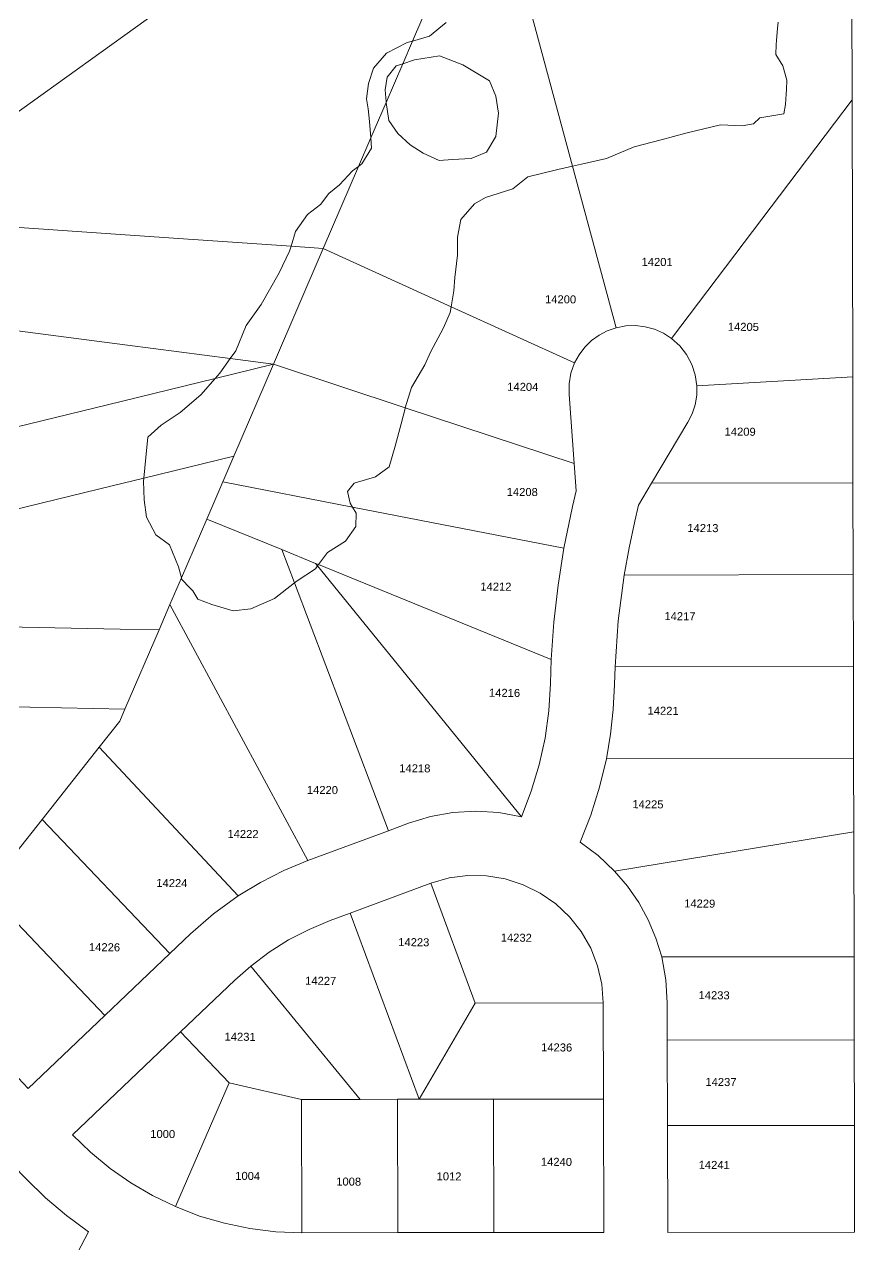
# Model space of a CAD drawing. Header units: feet. Extents: x 2808417 to 2820762, y 948624 to 970780.
# Drawn here: x 2816556 to 2817333, y 964439 to 965582 of the extents above; entities that cross this region are included whole.
import ezdxf
from ezdxf.enums import TextEntityAlignment as Align

# ---------------------------------------------------------------- set-up
doc = ezdxf.new("R2010")
doc.units = ezdxf.units.FT
doc.header["$LTSCALE"] = 0.015
doc.header["$MEASUREMENT"] = 0
doc.layers.add('Dakota County Addresses', color=7, linetype='Continuous')
doc.layers.add('Dakota County Parcels', color=7, linetype='Continuous')
doc.styles.add('Dimensions 100', font='arial.ttf')

# ---------------------------------------------------------------- blocks, each defined once
blk = doc.blocks.new('ACMAP_ANN_TEMPLATE_Dakota County Addresses')
at = {"layer": 'Dakota County Addresses', "style": 'Dimensions 100'}
blk.add_attdef('DakotaCountyAddress', text='', height=50, dxfattribs=at).set_placement((0, 0), align=Align.CENTER)

msp = doc.modelspace()

# ---------------------------------------------------------------- linework, layer by layer
at = {"layer": 'Dakota County Parcels', "lineweight": 5}
for p, q in [((2817331.2, 965511.1), (2817330.9, 965609.6)), ((2816479, 965448.9), (2816692, 965602)), ((2816935.2, 965570.7), (2816950.8, 965583.6)), ((2817261.2, 965578.2), (2817260.2, 965566.6)), ((2817261.8, 965584), (2817261.2, 965578.2)), ((2816895.1, 965554.9), (2816914.4, 965564.8)), ((2817259.9, 965563.1), (2817259.7, 965553.5)), ((2817260.2, 965566.6), (2817259.9, 965563.1)), ((2816882.9, 965540.9), (2816895.1, 965554.9)), ((2816921.3, 965548.5), (2816944.5, 965552.3)), ((2816944.5, 965552.3), (2816966.4, 965544)), ((2817259.7, 965553.5), (2817266.2, 965543)), ((2816878.2, 965526.5), (2816882.9, 965540.9)), ((2816895.7, 965532.4), (2816904, 965542.9)), ((2816966.4, 965544), (2816991.5, 965528.9)), ((2817266.2, 965543), (2817269.9, 965529.4)), ((2816893.6, 965520.6), (2816895.7, 965532.4)), ((2816991.5, 965528.9), (2816997.5, 965514.5)), ((2817269.9, 965529.4), (2817269.5, 965520.8)), ((2816876.3, 965512.2), (2816878.2, 965526.5)), ((2816894.5, 965509.2), (2816893.6, 965520.6)), ((2817269.3, 965516.9), (2817268.6, 965506.8)), ((2817269.5, 965520.8), (2817269.3, 965516.9)), ((2816877.7, 965502.8), (2816876.3, 965512.2)), ((2816997.5, 965514.5), (2816999.9, 965498.7)), ((2817161.9, 965287.6), (2817331.2, 965511.1)), ((2817268.6, 965506.8), (2817267.2, 965498)), ((2817331.7, 965251.7), (2817331.2, 965511.1)), ((2816879.1, 965490.8), (2816877.7, 965502.8)), ((2816999.9, 965498.7), (2816997.5, 965476.9)), ((2817244.6, 965494.2), (2817238.8, 965488.7)), ((2817244.6, 965494.2), (2817267.2, 965498)), ((2816905.7, 965479.5), (2816897.2, 965491.7)), ((2817207.7, 965487.7), (2817175.2, 965479.8)), ((2817228.1, 965486.7), (2817207.7, 965487.7)), ((2817238.8, 965488.7), (2817228.1, 965486.7)), ((2816917, 965469), (2816905.7, 965479.5)), ((2816997.5, 965476.9), (2816988.5, 965462.2)), ((2817152.3, 965473.6), (2817127, 965467)), ((2817175.2, 965479.8), (2817152.3, 965473.6)), ((2816871.9, 965451.1), (2816881, 965465.9)), ((2816929.4, 965461.3), (2816917, 965469)), ((2816944.2, 965454.2), (2816929.4, 965461.3)), ((2816988.5, 965462.2), (2816974.2, 965456.1)), ((2817127, 965467), (2817101, 965456.3)), ((2816956.9, 965455.3), (2816944.2, 965454.2)), ((2816974.2, 965456.1), (2816956.9, 965455.3)), ((2817101, 965456.3), (2817077.6, 965451)), ((2816850.8, 965431.5), (2816863, 965444.5)), ((2817027.4, 965439.1), (2817013.3, 965427.7)), ((2817055.4, 965445.9), (2817027.4, 965439.1)), ((2816840.9, 965423.4), (2816850.8, 965431.5)), ((2817013.3, 965427.7), (2816987.6, 965419.7)), ((2816833, 965413.2), (2816840.9, 965423.4)), ((2816987.6, 965419.7), (2816977.4, 965413.6)), ((2816809.7, 965387.7), (2816820.8, 965403.7)), ((2816820.8, 965403.7), (2816833, 965413.2)), ((2816977.4, 965413.6), (2816964.5, 965398.9)), ((2816964.5, 965398.9), (2816961.4, 965382.6)), ((2816961.4, 965382.6), (2816961.4, 965365.6)), ((2816789, 965263.5), (2816835.7, 965371.8)), ((2816794.3, 965349.2), (2816804.2, 965369.2)), ((2816961.4, 965365.6), (2816958.9, 965344.6)), ((2816777.7, 965319.4), (2816794.3, 965349.2)), ((2816958.9, 965344.6), (2816958.1, 965332.1)), ((2816763.4, 965299.7), (2816777.7, 965319.4)), ((2816954.7, 965312), (2816948.3, 965297.4)), ((2816753.9, 965276.1), (2816763.4, 965299.7)), ((2816948.3, 965297.4), (2816936.3, 965274.8)), ((2816936.3, 965274.8), (2816931, 965263)), ((2816751.9, 965177.2), (2816789, 965263.5)), ((2816931, 965263), (2816918.3, 965241.6)), ((2817185.6, 965243.2), (2817331.7, 965251.7)), ((2817331.9, 965152.3), (2817331.7, 965251.7)), ((2816701.7, 965218.2), (2816720.9, 965234.7)), ((2817065.9, 965235.2), (2817070.8, 965170.4)), ((2816912.3, 965221.8), (2816908.6, 965207.6)), ((2816683.8, 965206.2), (2816701.7, 965218.2)), ((2817143.3, 965151.9), (2817177.3, 965209.1)), ((2816671.3, 965195), (2816683.8, 965206.2)), ((2816908.6, 965207.6), (2816903.1, 965186.7)), ((2816669.5, 965176.1), (2816671.3, 965195)), ((2816903.1, 965186.7), (2816897.6, 965167.2)), ((2816741.6, 965153.2), (2816751.9, 965177.2)), ((2816897.6, 965167.2), (2816884.5, 965158)), ((2817070.8, 965170.4), (2817072.7, 965144.9)), ((2816667.8, 965136.5), (2816667.3, 965153.8)), ((2816726.6, 965118.3), (2816741.6, 965153.2)), ((2816864.7, 965152), (2816858.4, 965144.1)), ((2816884.5, 965158), (2816864.7, 965152)), ((2817131.1, 965131.3), (2817143.3, 965151.9)), ((2817143.3, 965151.9), (2817331.9, 965152.3)), ((2817332.1, 965066.3), (2817331.9, 965152.3)), ((2816858.4, 965144.1), (2816860.8, 965133.3)), ((2817069.2, 965130.2), (2817072.7, 965144.9)), ((2816670.2, 965120.1), (2816667.8, 965136.5)), ((2817069.2, 965130.2), (2817061.1, 965091.1)), ((2817127.6, 965116.5), (2817131.1, 965131.3)), ((2816678.9, 965103.7), (2816670.2, 965120.1)), ((2816726.6, 965118.3), (2816797, 965089.7)), ((2816866.6, 965124), (2816866.2, 965111.3)), ((2816866.2, 965111.3), (2816856.6, 965097.8)), ((2816691.7, 965094.3), (2816678.9, 965103.7)), ((2816700.2, 965073.7), (2816691.7, 965094.3)), ((2816856.6, 965097.8), (2816839.6, 965087.1)), ((2816797, 965089.7), (2816828.4, 965076.8)), ((2816828.4, 965071.7), (2816811.2, 965060.5)), ((2816710.6, 965053.9), (2816703.2, 965061.8)), ((2817117.6, 965065.8), (2817332.1, 965066.3)), ((2817332.3, 964980.3), (2817332.1, 965066.3)), ((2816713.5, 965051.1), (2816710.6, 965053.9)), ((2816718.3, 965043.3), (2816713.5, 965051.1)), ((2816681.9, 965014.6), (2816692.1, 965038.2)), ((2816692.1, 965038.2), (2816821.4, 964798.5)), ((2816731.4, 965038.2), (2816718.3, 965043.3)), ((2816751.4, 965032.3), (2816731.4, 965038.2)), ((2816790.1, 965043.8), (2816768, 965034.1)), ((2816768, 965034.1), (2816751.4, 965032.3)), ((2816649.9, 964940.2), (2816681.9, 965014.6)), ((2817049.2, 964986.8), (2817048.5, 964964.4)), ((2817109, 964979.8), (2817108.5, 964963.3)), ((2817109, 964979.8), (2817332.3, 964980.3)), ((2817332.5, 964894.3), (2817332.3, 964980.3)), ((2816422.3, 964944.8), (2816649.9, 964940.2)), ((2816645.1, 964929.1), (2816647.3, 964934.2)), ((2816647.3, 964934.2), (2816649.9, 964940.2)), ((2816625.7, 964904.5), (2816645.1, 964929.1)), ((2816572.3, 964836.9), (2816625.7, 964904.5)), ((2816625.7, 964904.5), (2816756, 964765.3)), ((2817100.9, 964893.8), (2817332.5, 964894.3)), ((2817332.6, 964825.3), (2817332.5, 964894.3)), ((2816547.6, 964805.6), (2816572.3, 964836.9)), ((2816572.3, 964836.9), (2816691.9, 964711.2)), ((2816896.8, 964826.4), (2816915.5, 964833.4)), ((2816821.4, 964798.5), (2816896.8, 964826.4)), ((2817108.6, 964788.6), (2817332.6, 964825.3)), ((2817332.9, 964708.3), (2817332.6, 964825.3)), ((2816861, 964749.2), (2816936.4, 964777.1)), ((2816936.4, 964777.1), (2816978.1, 964664.7)), ((2816519.7, 964770.3), (2816631.1, 964653.3)), ((2816842.3, 964742.2), (2816861, 964749.2)), ((2816861, 964749.2), (2816925.7, 964574.8)), ((2816691.9, 964711.2), (2816711.5, 964729.8)), ((2816631.1, 964653.3), (2816691.9, 964711.2)), ((2817152.7, 964708.1), (2817332.9, 964708.3)), ((2817333, 964630.3), (2817332.9, 964708.3)), ((2816767.8, 964699.6), (2816752.8, 964686.4)), ((2816767.8, 964699.6), (2816870.3, 964574.7)), ((2816457.8, 964691.8), (2816559.4, 964585)), ((2816702.1, 964638.1), (2816752.8, 964686.4)), ((2816925.7, 964574.8), (2816978.1, 964664.7)), ((2816978.1, 964664.7), (2817098, 964665)), ((2817098.2, 964575), (2817098, 964665)), ((2817158, 964630.1), (2817158, 964665.1)), ((2816559.4, 964585), (2816631.1, 964653.3)), ((2816600.7, 964541.6), (2816702.1, 964638.1)), ((2816702.1, 964638.1), (2816747.6, 964590.3)), ((2817158, 964630.1), (2817333, 964630.3)), ((2817158.2, 964550.1), (2817158, 964630.1)), ((2817333.2, 964550.3), (2817333, 964630.3)), ((2816697.2, 964474.2), (2816747.6, 964590.3)), ((2816747.6, 964590.3), (2816815.3, 964574.7)), ((2816815.5, 964449.7), (2816815.3, 964574.7)), ((2816815.3, 964574.7), (2816870.3, 964574.7)), ((2816870.3, 964574.7), (2816905.3, 964574.8)), ((2816905.3, 964574.8), (2816925.7, 964574.8)), ((2816905.5, 964449.8), (2816905.3, 964574.8)), ((2816925.7, 964574.8), (2816995.3, 964574.9)), ((2816995.3, 964574.9), (2817098.2, 964575)), ((2816995.5, 964449.9), (2816995.3, 964574.9)), ((2817098.4, 964450), (2817098.2, 964575)), ((2817158.2, 964550.1), (2817333.2, 964550.3)), ((2817158.4, 964450.1), (2817158.2, 964550.1)), ((2817333.4, 964450.3), (2817333.2, 964550.3)), ((2816545.4, 964512.7), (2816557.3, 964500.2)), ((2816815.5, 964449.7), (2816905.5, 964449.8)), ((2816905.5, 964449.8), (2816995.5, 964449.9)), ((2816995.5, 964449.9), (2817098.4, 964450)), ((2817158.4, 964450.1), (2817333.4, 964450.3))]:
    msp.add_line(p, q, dxfattribs=at)
for points in [[(2816835.7, 965371.8), (2816868.8, 965448.8), (2816880.3, 965475.5), (2816894.5, 965508.6), (2816910.2, 965544.9), (2816919.3, 965566.2), (2816936, 965604.9)], [(2817027, 965606), (2817027.8, 965603), (2817069.3, 965449.1), (2817110.1, 965297.6)], [(2816914.4, 965564.8), (2816919.3, 965566.2), (2816935.2, 965570.7)], [(2816904, 965542.9), (2816910.2, 965544.9), (2816921.3, 965548.5)], [(2816897.2, 965491.7), (2816894.5, 965508.6), (2816894.5, 965509.2)], [(2816881, 965465.9), (2816880.3, 965475.5), (2816879.1, 965490.8)], [(2816863, 965444.5), (2816868.8, 965448.8), (2816871.9, 965451.1)], [(2817077.6, 965451), (2817069.3, 965449.1), (2817055.4, 965445.9)], [(2816487.4, 965395.9), (2816686.5, 965382.1), (2816805.6, 965373.9), (2816835.7, 965371.8)], [(2816804.2, 965369.2), (2816805.6, 965373.9), (2816809.7, 965387.7)], [(2816835.7, 965371.8), (2816955.6, 965317.2), (2817071.1, 965264.6)], [(2816958.1, 965332.1), (2816955.6, 965317.2), (2816954.7, 965312)], [(2816494, 965301.8), (2816652.4, 965281.2), (2816748.6, 965268.7), (2816789, 965263.5)], [(2817161.9, 965287.6), (2817154.3, 965292.5), (2817146, 965296.2), (2817137.2, 965298.6), (2817128.1, 965299.7), (2817119, 965299.3), (2817110.1, 965297.6)], [(2817110.1, 965297.6), (2817101.8, 965294.7), (2817094, 965290.6), (2817086.9, 965285.5), (2817080.7, 965279.3), (2817075.3, 965272.3), (2817071.1, 965264.6)], [(2817185.6, 965243.2), (2817184.1, 965253.4), (2817180.9, 965263.3), (2817176, 965272.4), (2817169.6, 965280.6), (2817161.9, 965287.6)], [(2816738.7, 965254.9), (2816748.6, 965268.7), (2816753.9, 965276.1)], [(2816401.4, 965168.9), (2816633.6, 965225.5), (2816734.5, 965250.2), (2816789, 965263.5)], [(2816720.9, 965234.7), (2816734.5, 965250.2), (2816738.7, 965254.9)], [(2816789, 965263.5), (2816912.5, 965222.7), (2817070.8, 965170.4)], [(2817071.1, 965264.6), (2817067.7, 965255.1), (2817066, 965245.2), (2817065.9, 965235.2)], [(2817177.3, 965209.1), (2817181.3, 965217.1), (2817184, 965225.5), (2817185.5, 965234.3), (2817185.6, 965243.2)], [(2816918.3, 965241.6), (2816912.5, 965222.7), (2816912.3, 965221.8)], [(2816424.2, 965097.3), (2816638, 965149.4), (2816667.6, 965156.6), (2816751.9, 965177.2)], [(2816667.3, 965153.8), (2816667.6, 965156.6), (2816669.5, 965176.1)], [(2816741.6, 965153.2), (2816863.1, 965129.6), (2817061.1, 965091.1)], [(2816860.8, 965133.3), (2816863.1, 965129.6), (2816866.6, 965124)], [(2816692.1, 965038.2), (2816702.9, 965063.2), (2816726.6, 965118.3)], [(2817127.6, 965116.5), (2817122.2, 965091.3), (2817117.6, 965065.8)], [(2816797, 965089.7), (2816808.7, 965058.6), (2816896.8, 964826.4)], [(2816839.6, 965087.1), (2816831.3, 965075.7), (2816830.4, 965074.4), (2816828.4, 965071.7)], [(2817061.1, 965091.1), (2817055.6, 965056.5), (2817051.6, 965021.7), (2817049.2, 964986.8)], [(2816703.2, 965061.8), (2816702.9, 965063.2), (2816700.2, 965073.7)], [(2816828.4, 965076.8), (2816831.3, 965075.7), (2817049.2, 964986.8)], [(2816828.4, 965076.8), (2816830.4, 965074.4), (2817021.3, 964839.4)], [(2816811.2, 965060.5), (2816808.7, 965058.6), (2816790.1, 965043.8)], [(2817117.6, 965065.8), (2817112, 965023), (2817109, 964979.8)], [(2816431.4, 965019.6), (2816645.6, 965015.3), (2816681.9, 965014.6)], [(2817021.3, 964839.4), (2817030.6, 964863.4), (2817038, 964888), (2817043.5, 964913.2), (2817047, 964938.7), (2817048.5, 964964.4)], [(2817100.9, 964893.8), (2817104.8, 964916.8), (2817107.3, 964940), (2817108.5, 964963.3)], [(2817076.3, 964815.5), (2817086.3, 964841), (2817094.5, 964867.1), (2817100.9, 964893.8)], [(2817021.3, 964839.4), (2817000.1, 964843.3), (2816978.7, 964844.6), (2816957.2, 964843.4), (2816936.1, 964839.6), (2816915.5, 964833.4)], [(2817108.6, 964788.6), (2817093.2, 964803), (2817076.3, 964815.5)], [(2816821.4, 964798.5), (2816798.8, 964789.1), (2816777, 964778), (2816756, 964765.3)], [(2817152.7, 964708.1), (2817147.3, 964725.8), (2817140.1, 964742.9), (2817131.2, 964759.2), (2817120.6, 964774.5), (2817108.6, 964788.6)], [(2817098, 964665), (2817096.6, 964682.7), (2817092.7, 964699.9), (2817086.2, 964716.4), (2817077.4, 964731.8), (2817066.5, 964745.7), (2817053.5, 964757.9), (2817039, 964768), (2817023.1, 964775.8), (2817006.2, 964781.3), (2816988.7, 964784.1), (2816971, 964784.4), (2816953.5, 964782.1), (2816936.4, 964777.1)], [(2816756, 964765.3), (2816733, 964748.5), (2816711.5, 964729.8)], [(2816842.3, 964742.2), (2816822.4, 964733.9), (2816803.3, 964724), (2816785.1, 964712.5), (2816767.8, 964699.6)], [(2817158, 964665.1), (2817156.6, 964686.8), (2817152.7, 964708.1)], [(2816600.7, 964541.6), (2816617.8, 964525.1), (2816636, 964510), (2816655.4, 964496.5), (2816675.9, 964484.5), (2816697.2, 964474.2)], [(2816557.3, 964500.2), (2816575.6, 964482.3), (2816595.2, 964465.8), (2816615.8, 964450.7)], [(2816697.2, 964474.2), (2816719.9, 964465.4), (2816743.2, 964458.6), (2816767, 964453.6), (2816791.2, 964450.7), (2816815.5, 964449.7)], [(2816615.8, 964450.7), (2816602.2, 964424.4), (2816590.1, 964397.4), (2816579.8, 964369.7), (2816571.1, 964341.3)]]:
    msp.add_lwpolyline(points, dxfattribs=at)

# ---------------------------------------------------------------- block references
at = {"layer": 'Dakota County Addresses', "lineweight": 5, "xscale": 0.15, "yscale": 0.15, "zscale": 0.15, "rotation": 359.5015230000861}
for p, values in [((2817148.4, 965355.5), {'DakotaCountyAddress': '14201'}), ((2817058, 965320.5), {'DakotaCountyAddress': '14200'}), ((2817229.2, 965294.7), {'DakotaCountyAddress': '14205'}), ((2817022.6, 965238.5), {'DakotaCountyAddress': '14204'}), ((2817226.2, 965196.5), {'DakotaCountyAddress': '14209'}), ((2817022.1, 965140), {'DakotaCountyAddress': '14208'}), ((2817191.3, 965106.2), {'DakotaCountyAddress': '14213'}), ((2816997.4, 965051.3), {'DakotaCountyAddress': '14212'}), ((2817169.8, 965023.6), {'DakotaCountyAddress': '14217'}), ((2817005.5, 964951.8), {'DakotaCountyAddress': '14216'}), ((2817154, 964935), {'DakotaCountyAddress': '14221'}), ((2816921.5, 964881.1), {'DakotaCountyAddress': '14218'}), ((2816834.9, 964860.8), {'DakotaCountyAddress': '14220'}), ((2817139.8, 964847.4), {'DakotaCountyAddress': '14225'}), ((2816760.5, 964819.6), {'DakotaCountyAddress': '14222'}), ((2816693.9, 964773.6), {'DakotaCountyAddress': '14224'}), ((2817188.3, 964754.4), {'DakotaCountyAddress': '14229'}), ((2817016.5, 964722.4), {'DakotaCountyAddress': '14232'}), ((2816630.8, 964713.5), {'DakotaCountyAddress': '14226'}), ((2816920.5, 964718.2), {'DakotaCountyAddress': '14223'}), ((2816833.3, 964682), {'DakotaCountyAddress': '14227'}), ((2817201.8, 964668.5), {'DakotaCountyAddress': '14233'}), ((2816757.8, 964629.6), {'DakotaCountyAddress': '14231'}), ((2817054.3, 964619.6), {'DakotaCountyAddress': '14236'}), ((2817208.2, 964587.2), {'DakotaCountyAddress': '14237'}), ((2816685.3, 964538.5), {'DakotaCountyAddress': '1000'}), ((2817054.1, 964512.4), {'DakotaCountyAddress': '14240'}), ((2817201.9, 964509.5), {'DakotaCountyAddress': '14241'}), ((2816764.9, 964499.2), {'DakotaCountyAddress': '1004'}), ((2816859.5, 964493.9), {'DakotaCountyAddress': '1008'}), ((2816953.5, 964498.8), {'DakotaCountyAddress': '1012'})]:
    msp.add_blockref('ACMAP_ANN_TEMPLATE_Dakota County Addresses', p, dxfattribs=at).add_auto_attribs(values)

doc.saveas('drawing.dxf')
